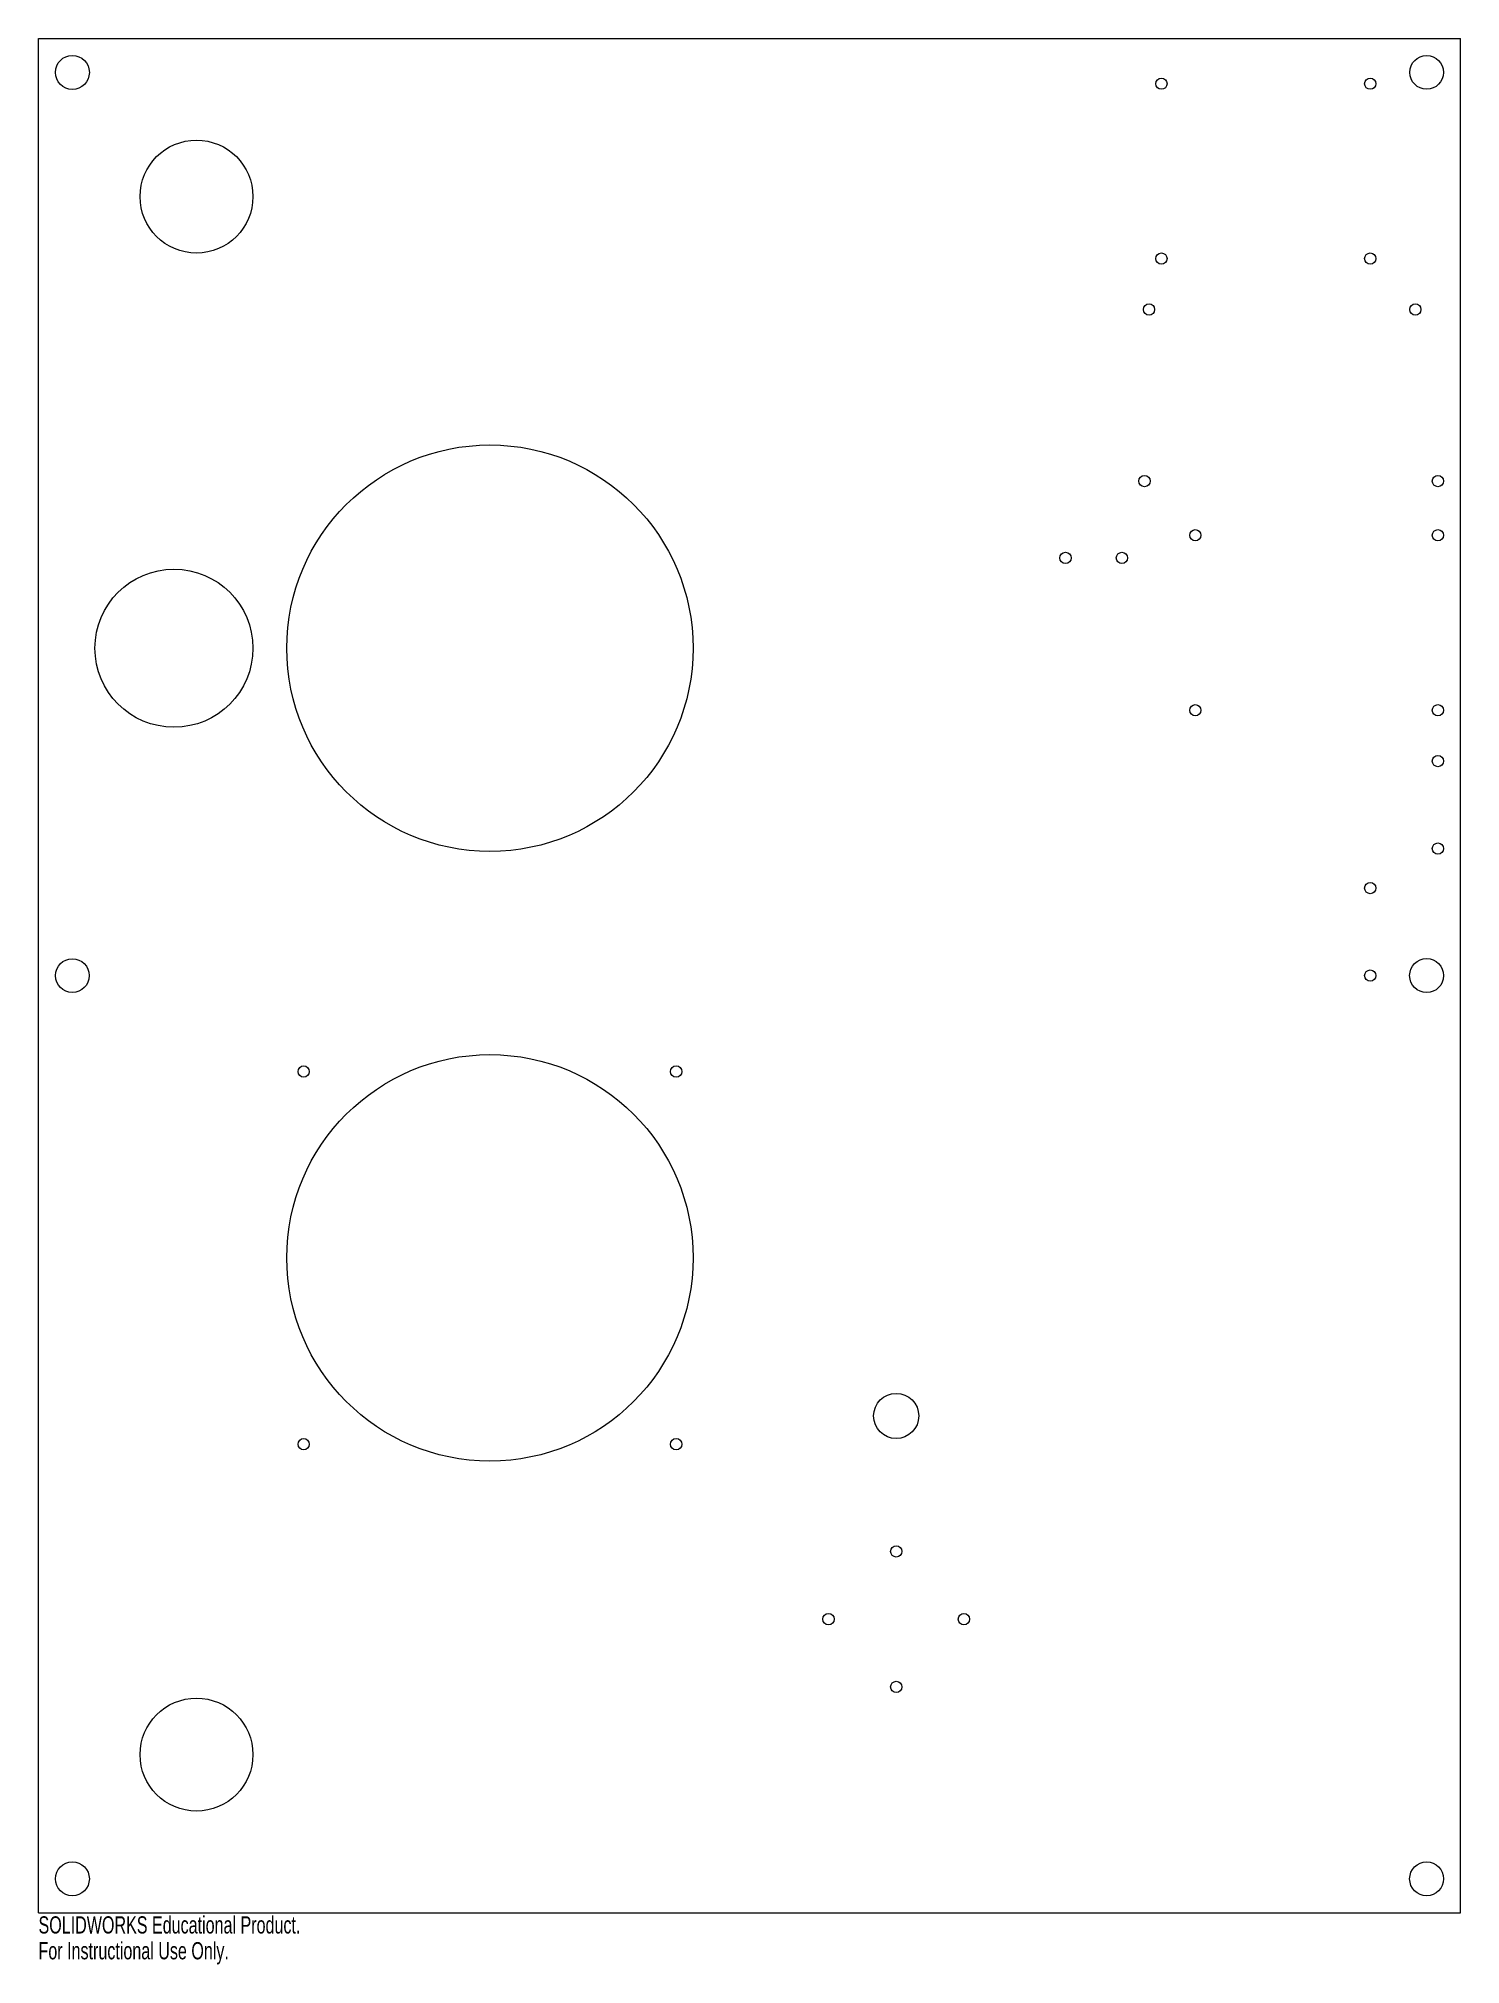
# Model space of a CAD drawing. Header units: inches. Extents: x -7.9 to 7.9, y -10.9 to 10.4.
import ezdxf

# ---------------------------------------------------------------- set-up
doc = ezdxf.new("R2010")
doc.units = ezdxf.units.IN
doc.header["$MEASUREMENT"] = 0
doc.styles.add('SLDTEXTSTYLE0', font='TXT', dxfattribs={"width": 0.7})

msp = doc.modelspace()

# ---------------------------------------------------------------- linework, layer by layer
at = {"color": 7, "linetype": 'Continuous', "lineweight": 15}
for p, q in [((-7.875, -10.375), (-7.875, 10.375)), ((-7.875, 10.375), (7.875, 10.375)), ((7.875, -10.375), (7.875, 10.375)), ((-7.875, -10.375), (7.875, -10.375))]:
    msp.add_line(p, q, dxfattribs=at)
for centre, radius in [((-7.5, 10), 0.188), ((7.5, 10), 0.187), ((4.562, 9.875), 0.0625), ((6.875, 9.875), 0.0625), ((-6.125, 8.625), 0.625), ((4.562, 7.938), 0.0625), ((6.875, 7.938), 0.0625), ((4.425, 7.375), 0.0625), ((7.375, 7.375), 0.0625), ((-2.875, 3.625), 2.25), ((4.375, 5.475), 0.0625), ((7.625, 5.475), 0.0625), ((4.938, 4.875), 0.0625), ((7.625, 4.875), 0.0625), ((-6.375, 3.625), 0.875), ((3.5, 4.625), 0.0625), ((4.125, 4.625), 0.0625), ((4.938, 2.938), 0.0625), ((7.625, 2.938), 0.0625), ((7.625, 2.375), 0.0625), ((7.625, 1.406), 0.0625), ((6.875, 0.969), 0.0625), ((-7.5, 0), 0.187), ((6.875, 0), 0.0625), ((7.5, 0), 0.188), ((-2.875, -3.125), 2.25), ((-4.938, -1.062), 0.0625), ((-0.812, -1.062), 0.0625), ((1.625, -4.875), 0.25), ((-4.938, -5.188), 0.0625), ((-0.812, -5.188), 0.0625), ((1.625, -6.375), 0.0625), ((0.875, -7.125), 0.0625), ((2.375, -7.125), 0.0625), ((1.625, -7.875), 0.0625), ((-6.125, -8.625), 0.625), ((-7.5, -10), 0.188), ((7.5, -10), 0.188)]:
    msp.add_circle(centre, radius, dxfattribs=at)

# ---------------------------------------------------------------- texts
at = {"color": 7, "linetype": 'Continuous', "char_height": 0.1903, "attachment_point": 1, "style": 'SLDTEXTSTYLE0'}
for s, insert in [('SOLIDWORKS Educational Product.', (-7.875, -10.415)), ('For Instructional Use Only.', (-7.875, -10.701))]:
    msp.add_mtext(s, dxfattribs=dict(at, insert=insert))

doc.saveas('drawing.dxf')
